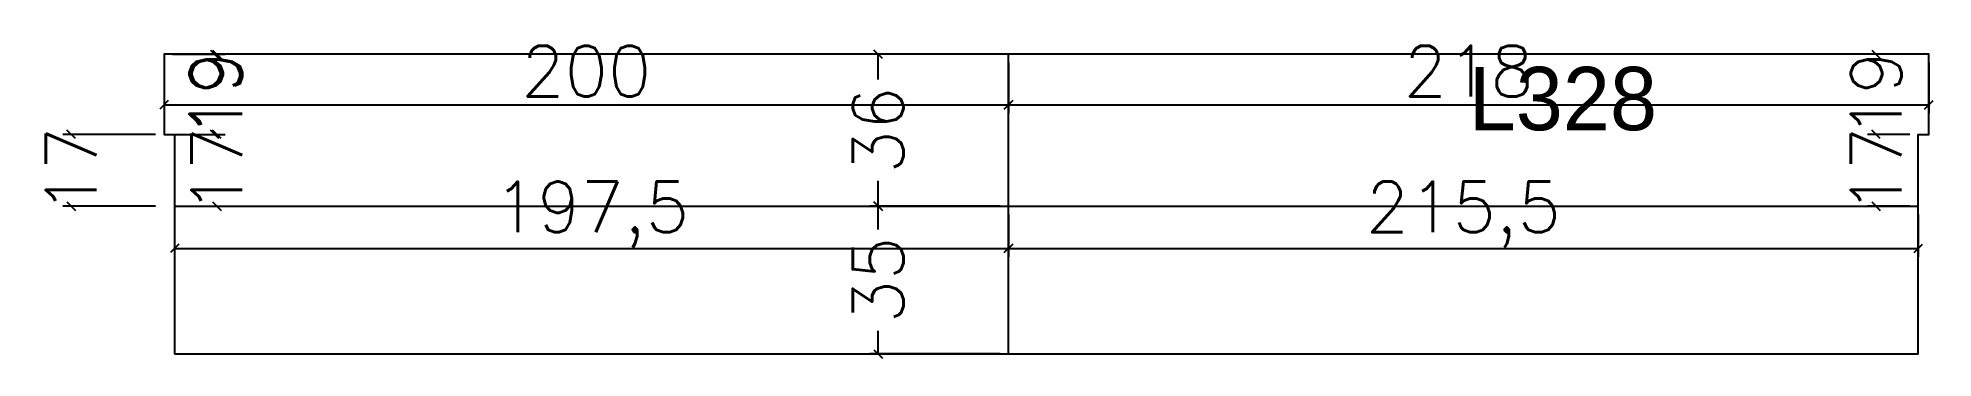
# Model space of a CAD drawing. Extents: x 3574 to 4023, y 1577 to 1653.
import ezdxf

# ---------------------------------------------------------------- set-up
doc = ezdxf.new("R2010")
doc.units = 0
for name, color, linetype in [('COTA', 241, 'Continuous'), ('NOMENCLATURA', 7, 'Continuous'), ('PAINEIS', 6, 'Continuous')]:
    doc.layers.add(name, color=color, linetype=linetype)
doc.styles.add('Romans', font='romans.shx', dxfattribs={"height": 12})
doc.dimstyles.new('cotas', dxfattribs={"dimtxt": 9, "dimasz": 2, "dimexe": 2, "dimexo": 2, "dimgap": 2, "dimtad": 1, "dimdec": 1, "dimzin": 12, "dimtxsty": 'Romans', "dimblk": 'OBLIQUE', "dimcen": 2.5, "dimclrd": 4, "dimclre": 4, "dimclrt": 240, "dimazin": 3, "dimtfac": 1, "dimtmove": 0, "dimatfit": 3})

# ---------------------------------------------------------------- blocks, each defined once
blk = doc.blocks.new('_OBLIQUE')
at = {"color": 0, "linetype": 'BYBLOCK'}
blk.add_line((-0.5, -0.5), (0.5, 0.5), dxfattribs=at)

msp = doc.modelspace()

# ---------------------------------------------------------------- linework, layer by layer
at = {"layer": 'PAINEIS'}
for p, q in [((3804.07, 1578), (3804.07, 1648.9)), ((3606.57, 1613), (4019.57, 1613))]:
    msp.add_line(p, q, dxfattribs=at)
msp.add_lwpolyline([(3606.57, 1578), (4019.57, 1578), (4019.57, 1630), (4022.07, 1630), (4022.07, 1649), (3604.07, 1649), (3604.07, 1630), (3606.57, 1630)], close=True, dxfattribs=at)

# ---------------------------------------------------------------- texts
at = {"layer": 'NOMENCLATURA'}
msp.add_text('L328', height=15, dxfattribs=at).set_placement((3913.07, 1631))

# ---------------------------------------------------------------- dimensions: what is measured, and where the dimension line sits
at = {"layer": 'COTA'}
for base, p1, p2, text in [((3604.07, 1637), (3604.07, 1649), (3804.07, 1649), '200'), ((3804.07, 1637), (3804.07, 1649), (4022.07, 1649), '218')]:
    msp.add_linear_dim(base=base, p1=p1, p2=p2, text=text, dimstyle='cotas', dxfattribs=at).render()
for base, p1, p2, location, text in [((3616.07, 1649), (3604.07, 1649), (3604.07, 1630), (3616.07, 1639.5), '19'), ((3616.57, 1649), (3606.57, 1649), (3606.57, 1630), (3616.57, 1639.5), '19'), ((4009.57, 1649), (4019.57, 1649), (4019.57, 1630), (4009.57, 1639.5), '19'), ((3582.07, 1613), (3604.07, 1613), (3604.07, 1630), (3582.07, 1621.5), '17'), ((3616.57, 1613), (3606.57, 1613), (3606.57, 1630), (3616.57, 1621.5), '17'), ((4009.57, 1613), (4019.57, 1613), (4019.57, 1630), (4009.57, 1621.5), '17')]:
    msp.add_linear_dim(base=base, p1=p1, p2=p2, angle=90, location=location, text=text, dimstyle='cotas', override={"dimtmove": 2}, dxfattribs=at).render()
for base, p1, p2, location in [((3773.21, 1613), (3804.07, 1613), (3804.07, 1649), (3773.21, 1631)), ((3773.21, 1578), (3804.07, 1578), (3804.07, 1613), (3773.21, 1595.5))]:
    msp.add_linear_dim(base=base, p1=p1, p2=p2, angle=90, location=location, dimstyle='cotas', override={"dimtmove": 2}, dxfattribs=at).render()
for base, p1, p2 in [((3606.57, 1603), (3606.57, 1613), (3804.07, 1613)), ((3804.07, 1603), (3804.07, 1613), (4019.57, 1613))]:
    msp.add_linear_dim(base=base, p1=p1, p2=p2, dimstyle='cotas', dxfattribs=at).render()

doc.saveas('drawing.dxf')
